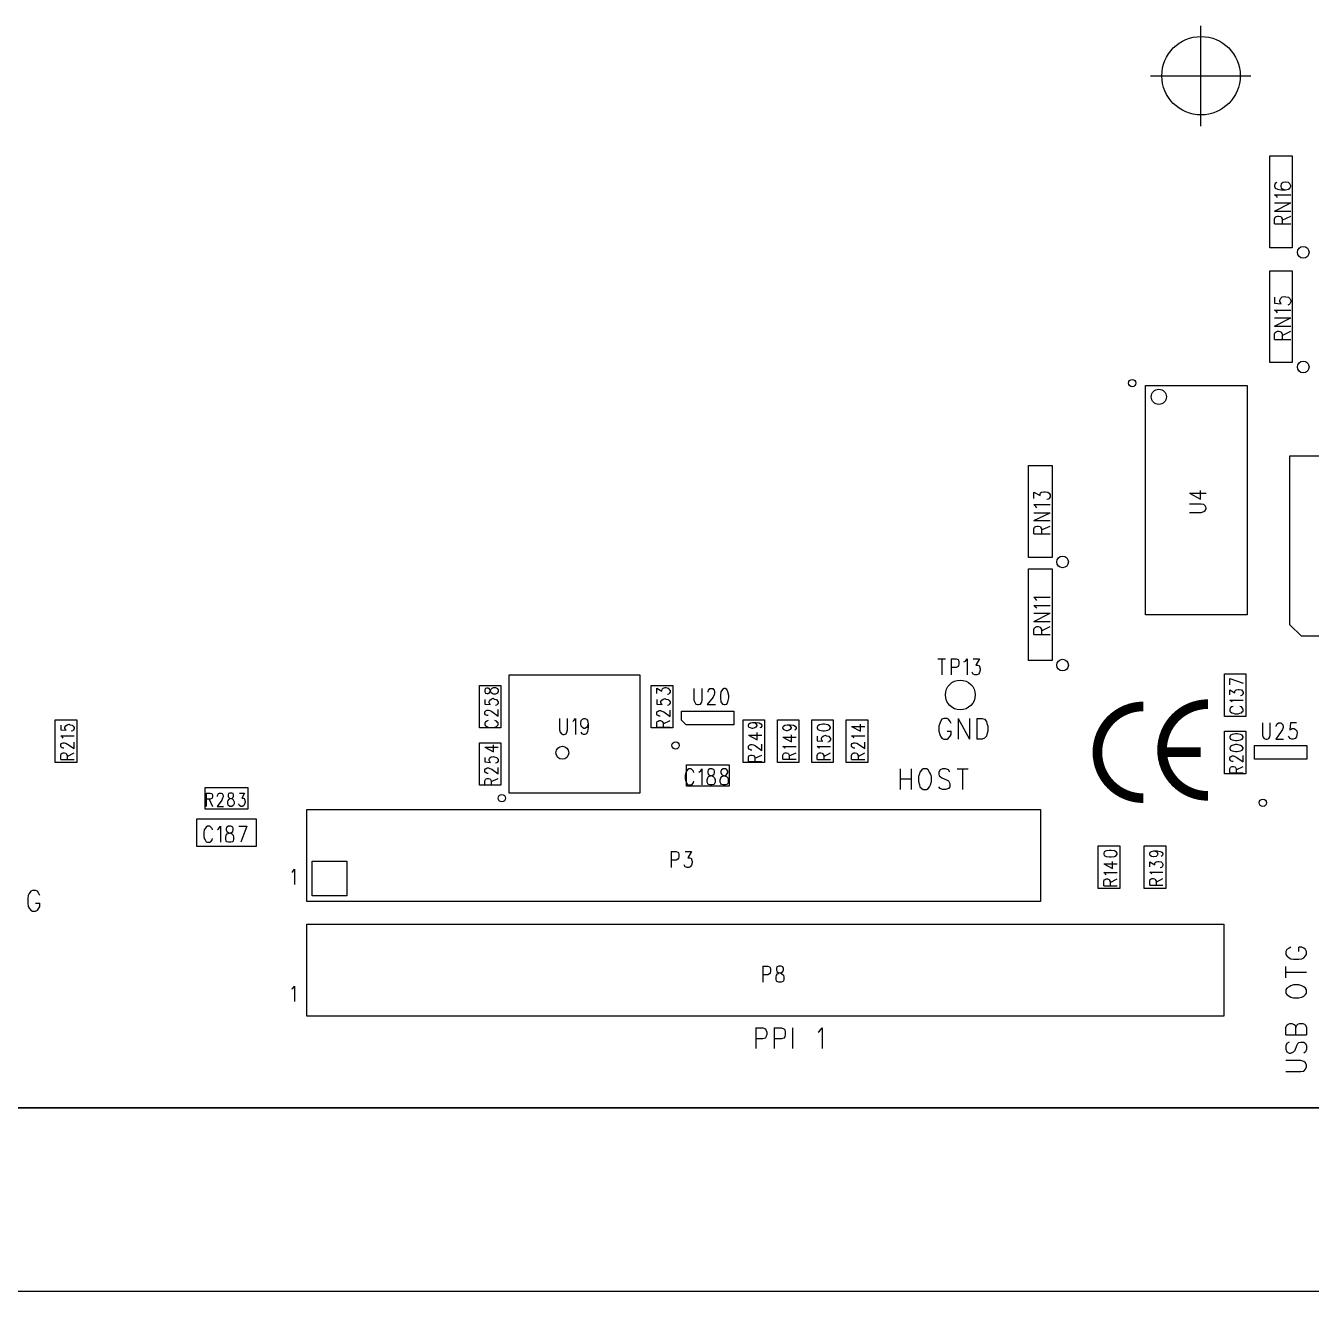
# Model space of a CAD drawing. Extents: x 11.9 to 28.1, y 10.8 to 21.2.
# Drawn here: x 17.084 to 19.888, y 14.641 to 17.4 of the extents above; entities that cross this region are included whole.
import ezdxf

# ---------------------------------------------------------------- set-up
doc = ezdxf.new("R2010")
doc.units = 0
doc.header["$MEASUREMENT"] = 0
doc.layers.add('LAYNR1', color=2, linetype='Continuous')

msp = doc.modelspace()

# ---------------------------------------------------------------- linework, layer by layer
at = {"layer": 'LAYNR1', "color": 7}
for points in [[(19.647, 17.4), (19.647, 17.181)], [(19.538, 17.291), (19.757, 17.291)], [(19.798, 16.916), (19.798, 17.116)], [(19.798, 17.116), (19.847, 17.116)], [(19.847, 17.116), (19.847, 16.916)], [(19.813, 17.058), (19.81, 17.056), (19.808, 17.052), (19.808, 17.05), (19.81, 17.046), (19.815, 17.044), (19.823, 17.042), (19.832, 17.042), (19.839, 17.044), (19.842, 17.046), (19.844, 17.05), (19.844, 17.051), (19.842, 17.055), (19.839, 17.058), (19.833, 17.059), (19.832, 17.059), (19.827, 17.058), (19.823, 17.055), (19.822, 17.051), (19.822, 17.05), (19.823, 17.046), (19.827, 17.044), (19.832, 17.042)], [(19.815, 17.025), (19.813, 17.028), (19.808, 17.031), (19.844, 17.031)], [(19.808, 16.996), (19.844, 17.014)], [(19.808, 17.014), (19.844, 17.014)], [(19.808, 16.996), (19.844, 16.996)], [(19.808, 16.968), (19.808, 16.979), (19.81, 16.983), (19.812, 16.984), (19.815, 16.985), (19.818, 16.985), (19.822, 16.984), (19.823, 16.983), (19.825, 16.979), (19.825, 16.968)], [(19.808, 16.968), (19.844, 16.968)], [(19.825, 16.976), (19.844, 16.985)], [(19.847, 16.916), (19.798, 16.916)], [(19.798, 16.666), (19.798, 16.866)], [(19.798, 16.866), (19.847, 16.866)], [(19.847, 16.866), (19.847, 16.666)], [(19.808, 16.808), (19.808, 16.795), (19.823, 16.794), (19.822, 16.795), (19.82, 16.799), (19.82, 16.802), (19.822, 16.806), (19.825, 16.809), (19.83, 16.81), (19.833, 16.809), (19.839, 16.808), (19.842, 16.805), (19.844, 16.801), (19.844, 16.798), (19.842, 16.794), (19.84, 16.792), (19.837, 16.791)], [(19.815, 16.774), (19.813, 16.776), (19.808, 16.78), (19.844, 16.78)], [(19.808, 16.745), (19.844, 16.763)], [(19.808, 16.763), (19.844, 16.763)], [(19.808, 16.745), (19.844, 16.745)], [(19.808, 16.716), (19.808, 16.728), (19.81, 16.731), (19.812, 16.733), (19.815, 16.734), (19.818, 16.734), (19.822, 16.733), (19.823, 16.731), (19.825, 16.728), (19.825, 16.716)], [(19.808, 16.716), (19.844, 16.716)], [(19.825, 16.725), (19.844, 16.734)], [(19.847, 16.666), (19.798, 16.666)], [(19.527, 16.616), (19.749, 16.616)], [(19.527, 16.116), (19.527, 16.616)], [(19.749, 16.616), (19.749, 16.116)], [(19.272, 16.241), (19.272, 16.441)], [(19.272, 16.441), (19.323, 16.441)], [(19.323, 16.441), (19.323, 16.241)], [(19.283, 16.369), (19.283, 16.383)], [(19.283, 16.383), (19.297, 16.376)], [(19.297, 16.379), (19.298, 16.382)], [(19.297, 16.376), (19.297, 16.379)], [(19.298, 16.382), (19.3, 16.383)], [(19.3, 16.383), (19.305, 16.384)], [(19.305, 16.384), (19.308, 16.384)], [(19.308, 16.384), (19.314, 16.383)], [(19.314, 16.383), (19.317, 16.381)], [(19.317, 16.381), (19.319, 16.377)], [(19.319, 16.377), (19.319, 16.373)], [(19.623, 16.381), (19.647, 16.368)], [(19.623, 16.381), (19.659, 16.381)], [(19.647, 16.368), (19.647, 16.387)], [(19.288, 16.352), (19.283, 16.356)], [(19.283, 16.356), (19.319, 16.356)], [(19.29, 16.349), (19.288, 16.352)], [(19.315, 16.368), (19.312, 16.367)], [(19.317, 16.369), (19.315, 16.368)], [(19.319, 16.373), (19.317, 16.369)], [(19.648, 16.357), (19.623, 16.357)], [(19.654, 16.356), (19.648, 16.357)], [(19.657, 16.353), (19.654, 16.356)], [(19.659, 16.349), (19.657, 16.353)], [(19.659, 16.347), (19.659, 16.349)], [(19.283, 16.321), (19.319, 16.338)], [(19.283, 16.338), (19.319, 16.338)], [(19.283, 16.321), (19.319, 16.321)], [(19.623, 16.339), (19.648, 16.339)], [(19.648, 16.339), (19.654, 16.341)], [(19.654, 16.341), (19.657, 16.343)], [(19.657, 16.343), (19.659, 16.347)], [(19.283, 16.303), (19.285, 16.307)], [(19.283, 16.292), (19.283, 16.303)], [(19.283, 16.292), (19.319, 16.292)], [(19.285, 16.307), (19.287, 16.308)], [(19.287, 16.308), (19.29, 16.309)], [(19.29, 16.309), (19.293, 16.309)], [(19.293, 16.309), (19.297, 16.308)], [(19.297, 16.308), (19.298, 16.307)], [(19.298, 16.307), (19.3, 16.303)], [(19.3, 16.301), (19.319, 16.309)], [(19.3, 16.303), (19.3, 16.292)], [(19.323, 16.241), (19.272, 16.241)], [(19.272, 16.016), (19.272, 16.216)], [(19.272, 16.216), (19.323, 16.216)], [(19.323, 16.216), (19.323, 16.016)], [(19.29, 16.147), (19.288, 16.15), (19.283, 16.154), (19.319, 16.154)], [(19.29, 16.13), (19.288, 16.132), (19.283, 16.136), (19.319, 16.136)], [(19.283, 16.101), (19.319, 16.119)], [(19.283, 16.119), (19.319, 16.119)], [(19.283, 16.101), (19.319, 16.101)], [(19.749, 16.116), (19.527, 16.116)], [(19.283, 16.073), (19.283, 16.084), (19.285, 16.087), (19.287, 16.089), (19.29, 16.09), (19.293, 16.09), (19.297, 16.089), (19.298, 16.087), (19.3, 16.084), (19.3, 16.073)], [(19.283, 16.073), (19.319, 16.073)], [(19.3, 16.081), (19.319, 16.09)], [(19.074, 16.02), (19.091, 16.02)], [(19.083, 16.02), (19.083, 15.985)], [(19.103, 16.02), (19.103, 15.985)], [(19.103, 16.02), (19.114, 16.02), (19.118, 16.018), (19.119, 16.017), (19.12, 16.013), (19.12, 16.008), (19.119, 16.005), (19.118, 16.003), (19.114, 16.001), (19.103, 16.001)], [(19.131, 16.013), (19.134, 16.015), (19.138, 16.02), (19.138, 15.985)], [(19.151, 16.02), (19.165, 16.02), (19.157, 16.006), (19.161, 16.006), (19.164, 16.005), (19.165, 16.003), (19.166, 15.998), (19.166, 15.995), (19.165, 15.99), (19.163, 15.986), (19.159, 15.985), (19.155, 15.985), (19.151, 15.986), (19.15, 15.988), (19.149, 15.991)], [(19.323, 16.016), (19.272, 16.016)], [(18.139, 15.727), (18.139, 15.985)], [(18.139, 15.985), (18.424, 15.985)], [(18.424, 15.985), (18.424, 15.727)], [(19.699, 15.894), (19.699, 15.987)], [(19.699, 15.987), (19.746, 15.987)], [(19.746, 15.987), (19.746, 15.894)], [(18.074, 15.869), (18.074, 15.962)], [(18.074, 15.962), (18.121, 15.962)], [(18.121, 15.962), (18.121, 15.869)], [(18.449, 15.869), (18.449, 15.962)], [(18.449, 15.962), (18.496, 15.962)], [(18.461, 15.944), (18.461, 15.956), (18.472, 15.949)], [(18.472, 15.949), (18.472, 15.952), (18.473, 15.954), (18.475, 15.956), (18.479, 15.957), (18.481, 15.957), (18.486, 15.956), (18.488, 15.953), (18.49, 15.95), (18.49, 15.947), (18.488, 15.944), (18.487, 15.943), (18.484, 15.942)], [(18.496, 15.962), (18.496, 15.869)], [(18.542, 15.955), (18.542, 15.93), (18.544, 15.925), (18.546, 15.921), (18.55, 15.92), (18.552, 15.92), (18.556, 15.921), (18.559, 15.925), (18.56, 15.93), (18.56, 15.955)], [(18.573, 15.947), (18.573, 15.948), (18.574, 15.952), (18.575, 15.953), (18.577, 15.955), (18.583, 15.955), (18.585, 15.953), (18.586, 15.952), (18.587, 15.948), (18.587, 15.945), (18.586, 15.941), (18.584, 15.936), (18.571, 15.92), (18.589, 15.92)], [(19.711, 15.977), (19.74, 15.967)], [(19.711, 15.963), (19.711, 15.977)], [(18.086, 15.931), (18.086, 15.921), (18.098, 15.92), (18.097, 15.921), (18.095, 15.924), (18.095, 15.927), (18.097, 15.93), (18.1, 15.932), (18.104, 15.934), (18.106, 15.932), (18.111, 15.931), (18.113, 15.929), (18.115, 15.926), (18.115, 15.923), (18.113, 15.92), (18.112, 15.919), (18.109, 15.918)], [(18.461, 15.931), (18.461, 15.921), (18.473, 15.92), (18.472, 15.921), (18.47, 15.924), (18.47, 15.927)], [(18.47, 15.927), (18.472, 15.93), (18.475, 15.932), (18.479, 15.933), (18.481, 15.932), (18.486, 15.931), (18.488, 15.929), (18.49, 15.926), (18.49, 15.923), (18.488, 15.92), (18.487, 15.919), (18.484, 15.918)], [(19.711, 15.941), (19.711, 15.952), (19.722, 15.946), (19.722, 15.949), (19.723, 15.951), (19.725, 15.952), (19.729, 15.953), (19.731, 15.953), (19.736, 15.952), (19.738, 15.95), (19.74, 15.947), (19.74, 15.944), (19.738, 15.941), (19.737, 15.94), (19.734, 15.939)], [(19.716, 15.925), (19.715, 15.927), (19.711, 15.93), (19.74, 15.93)], [(18.093, 15.896), (18.091, 15.896), (18.089, 15.897), (18.087, 15.898), (18.086, 15.9), (18.086, 15.904), (18.087, 15.906), (18.089, 15.907), (18.091, 15.908), (18.094, 15.908), (18.097, 15.907), (18.101, 15.905), (18.115, 15.895), (18.115, 15.909)], [(18.468, 15.895), (18.466, 15.895), (18.464, 15.896), (18.462, 15.897), (18.461, 15.899), (18.461, 15.903), (18.462, 15.905), (18.464, 15.906), (18.466, 15.907), (18.469, 15.907), (18.472, 15.906), (18.476, 15.904)], [(18.476, 15.904), (18.49, 15.894), (18.49, 15.908)], [(18.515, 15.886), (18.515, 15.906)], [(18.515, 15.906), (18.629, 15.906)], [(18.629, 15.906), (18.629, 15.876)], [(19.718, 15.916), (19.715, 15.915), (19.712, 15.913), (19.711, 15.91), (19.711, 15.906), (19.712, 15.904), (19.715, 15.902), (19.718, 15.901), (19.722, 15.9), (19.729, 15.9), (19.733, 15.901), (19.736, 15.902), (19.738, 15.904), (19.74, 15.906), (19.74, 15.91), (19.738, 15.913), (19.736, 15.915), (19.733, 15.916)], [(17.149, 15.794), (17.149, 15.887)], [(17.149, 15.887), (17.196, 15.887)], [(17.161, 15.875), (17.161, 15.865), (17.173, 15.864), (17.172, 15.865), (17.17, 15.868), (17.17, 15.871), (17.172, 15.874), (17.175, 15.876), (17.179, 15.877), (17.181, 15.876), (17.186, 15.875), (17.188, 15.873), (17.19, 15.87), (17.19, 15.867), (17.188, 15.864), (17.187, 15.863), (17.184, 15.862)], [(17.196, 15.887), (17.196, 15.794)], [(18.093, 15.885), (18.09, 15.884), (18.087, 15.882), (18.086, 15.88), (18.086, 15.876), (18.087, 15.874), (18.09, 15.872), (18.093, 15.871), (18.097, 15.87), (18.104, 15.87), (18.108, 15.871), (18.111, 15.872), (18.113, 15.874), (18.115, 15.876), (18.115, 15.88), (18.113, 15.882), (18.111, 15.884), (18.108, 15.885)], [(18.249, 15.89), (18.249, 15.865), (18.25, 15.86), (18.253, 15.856), (18.256, 15.855), (18.259, 15.855), (18.263, 15.856), (18.265, 15.86), (18.266, 15.865), (18.266, 15.89)], [(18.278, 15.883), (18.28, 15.885), (18.284, 15.89), (18.284, 15.855)], [(18.311, 15.878), (18.31, 15.873), (18.308, 15.87), (18.304, 15.868), (18.302, 15.868), (18.299, 15.87), (18.296, 15.873), (18.295, 15.878), (18.295, 15.88), (18.296, 15.885), (18.299, 15.888), (18.302, 15.89), (18.304, 15.89), (18.308, 15.888), (18.31, 15.885), (18.311, 15.878), (18.311, 15.87), (18.31, 15.861), (18.308, 15.856), (18.304, 15.855), (18.301, 15.855), (18.298, 15.856), (18.296, 15.86)], [(18.461, 15.871), (18.461, 15.88), (18.462, 15.883), (18.464, 15.884), (18.466, 15.885), (18.469, 15.885), (18.472, 15.884), (18.473, 15.883), (18.475, 15.88), (18.475, 15.871)], [(18.461, 15.871), (18.49, 15.871)], [(18.475, 15.878), (18.49, 15.885)], [(18.525, 15.876), (18.515, 15.886)], [(18.629, 15.876), (18.525, 15.876)], [(18.649, 15.794), (18.649, 15.887)], [(18.649, 15.887), (18.696, 15.887)], [(18.67, 15.881), (18.675, 15.88), (18.677, 15.878), (18.679, 15.875), (18.679, 15.874), (18.677, 15.871), (18.675, 15.869), (18.67, 15.868), (18.669, 15.868), (18.665, 15.869), (18.662, 15.871), (18.661, 15.874), (18.661, 15.875), (18.662, 15.878), (18.665, 15.88), (18.67, 15.881), (18.677, 15.881), (18.684, 15.88), (18.688, 15.878), (18.69, 15.875), (18.69, 15.873), (18.688, 15.87), (18.686, 15.869)], [(18.696, 15.887), (18.696, 15.794)], [(18.724, 15.794), (18.724, 15.887)], [(18.724, 15.887), (18.771, 15.887)], [(18.744, 15.863), (18.74, 15.864), (18.737, 15.866), (18.736, 15.869), (18.736, 15.87), (18.737, 15.873), (18.74, 15.875), (18.745, 15.876), (18.752, 15.876), (18.759, 15.875), (18.763, 15.873), (18.765, 15.87), (18.765, 15.868), (18.763, 15.865), (18.761, 15.864)], [(18.745, 15.876), (18.75, 15.875), (18.752, 15.873), (18.754, 15.87), (18.754, 15.869), (18.752, 15.866), (18.75, 15.864), (18.745, 15.863)], [(18.771, 15.887), (18.771, 15.794)], [(18.799, 15.794), (18.799, 15.887)], [(18.799, 15.887), (18.846, 15.887)], [(18.846, 15.887), (18.846, 15.794)], [(18.874, 15.794), (18.874, 15.887)], [(18.874, 15.887), (18.921, 15.887)], [(18.886, 15.872), (18.905, 15.862), (18.905, 15.877)], [(18.886, 15.872), (18.915, 15.872)], [(18.921, 15.887), (18.921, 15.794)], [(19.078, 15.879), (19.076, 15.873), (19.076, 15.862)], [(19.103, 15.879), (19.101, 15.883), (19.097, 15.888), (19.094, 15.89), (19.087, 15.89), (19.083, 15.888), (19.08, 15.883), (19.078, 15.879)], [(19.118, 15.89), (19.118, 15.845)], [(19.118, 15.89), (19.143, 15.845)], [(19.143, 15.89), (19.143, 15.845)], [(19.159, 15.89), (19.159, 15.845)], [(19.159, 15.89), (19.171, 15.89), (19.176, 15.888), (19.18, 15.883), (19.181, 15.879)], [(19.181, 15.879), (19.183, 15.873), (19.183, 15.862)], [(19.746, 15.894), (19.699, 15.894)], [(19.782, 15.88), (19.782, 15.855)], [(19.799, 15.855), (19.799, 15.88)], [(19.812, 15.873), (19.813, 15.877)], [(19.812, 15.872), (19.812, 15.873)], [(19.813, 15.877), (19.814, 15.878)], [(19.814, 15.878), (19.817, 15.88)], [(19.817, 15.88), (19.822, 15.88)], [(19.822, 15.88), (19.824, 15.878)], [(19.824, 15.878), (19.826, 15.877)], [(19.826, 15.877), (19.827, 15.873)], [(19.827, 15.873), (19.827, 15.87)], [(19.843, 15.88), (19.842, 15.865)], [(19.856, 15.88), (19.843, 15.88)], [(17.166, 15.847), (17.165, 15.849), (17.161, 15.852), (17.19, 15.852)], [(18.121, 15.869), (18.074, 15.869)], [(18.496, 15.869), (18.449, 15.869)], [(18.661, 15.853), (18.68, 15.843), (18.68, 15.859)], [(18.661, 15.853), (18.69, 15.853)], [(18.736, 15.849), (18.755, 15.839), (18.755, 15.854)], [(18.736, 15.849), (18.765, 15.849)], [(18.745, 15.863), (18.744, 15.863)], [(18.811, 15.851), (18.811, 15.841), (18.823, 15.84), (18.822, 15.841), (18.82, 15.844), (18.82, 15.847), (18.822, 15.85), (18.825, 15.852), (18.829, 15.853), (18.831, 15.852), (18.836, 15.851), (18.838, 15.849), (18.84, 15.846), (18.84, 15.843), (18.838, 15.84), (18.837, 15.839), (18.834, 15.838)], [(18.891, 15.847), (18.89, 15.849), (18.886, 15.852), (18.915, 15.852)], [(19.076, 15.862), (19.078, 15.855), (19.08, 15.851), (19.083, 15.847), (19.087, 15.845)], [(19.087, 15.845), (19.094, 15.845)], [(19.094, 15.845), (19.097, 15.847), (19.101, 15.851), (19.103, 15.855), (19.103, 15.862)], [(19.094, 15.862), (19.103, 15.862)], [(19.171, 15.845), (19.159, 15.845)], [(19.183, 15.862), (19.181, 15.855), (19.18, 15.851), (19.176, 15.847), (19.171, 15.845)], [(19.699, 15.769), (19.699, 15.862)], [(19.699, 15.862), (19.746, 15.862)], [(19.746, 15.862), (19.746, 15.769)], [(19.782, 15.855), (19.783, 15.85)], [(19.783, 15.85), (19.786, 15.846)], [(19.786, 15.846), (19.789, 15.845)], [(19.789, 15.845), (19.792, 15.845)], [(19.792, 15.845), (19.796, 15.846)], [(19.796, 15.846), (19.798, 15.85)], [(19.798, 15.85), (19.799, 15.855)], [(19.823, 15.861), (19.811, 15.845)], [(19.811, 15.845), (19.828, 15.845)], [(19.826, 15.866), (19.823, 15.861)], [(19.827, 15.87), (19.826, 15.866)], [(19.841, 15.848), (19.839, 15.851)], [(19.842, 15.846), (19.841, 15.848)], [(19.842, 15.865), (19.843, 15.866)], [(19.846, 15.845), (19.842, 15.846)], [(19.843, 15.866), (19.847, 15.868)], [(19.849, 15.845), (19.846, 15.845)], [(19.847, 15.868), (19.851, 15.868)], [(19.853, 15.846), (19.849, 15.845)], [(19.851, 15.868), (19.854, 15.866)], [(19.856, 15.85), (19.853, 15.846)], [(19.854, 15.866), (19.857, 15.863)], [(19.857, 15.855), (19.856, 15.85)], [(19.857, 15.863), (19.858, 15.858)], [(19.858, 15.858), (19.857, 15.855)], [(17.168, 15.825), (17.166, 15.825), (17.164, 15.826), (17.162, 15.827), (17.161, 15.829), (17.161, 15.833), (17.162, 15.835), (17.164, 15.836), (17.166, 15.837), (17.169, 15.837), (17.172, 15.836), (17.176, 15.834), (17.19, 15.824), (17.19, 15.838)], [(17.161, 15.8), (17.161, 15.809), (17.162, 15.813), (17.164, 15.814), (17.166, 15.815), (17.169, 15.815), (17.172, 15.814), (17.173, 15.813), (17.175, 15.809), (17.175, 15.8)], [(17.175, 15.807), (17.19, 15.815)], [(18.074, 15.744), (18.074, 15.837)], [(18.074, 15.837), (18.121, 15.837)], [(18.086, 15.827), (18.105, 15.817), (18.105, 15.832)], [(18.086, 15.827), (18.115, 15.827)], [(18.121, 15.837), (18.121, 15.744)], [(18.668, 15.821), (18.666, 15.821), (18.664, 15.822), (18.662, 15.823), (18.661, 15.825), (18.661, 15.829), (18.662, 15.831), (18.664, 15.832), (18.666, 15.833), (18.669, 15.833), (18.672, 15.832), (18.676, 15.83), (18.69, 15.82), (18.69, 15.834)], [(18.741, 15.824), (18.74, 15.826), (18.736, 15.829)], [(18.736, 15.829), (18.765, 15.829)], [(18.736, 15.801), (18.736, 15.81), (18.737, 15.813), (18.739, 15.814), (18.741, 15.815), (18.744, 15.815), (18.747, 15.814), (18.748, 15.813), (18.75, 15.81), (18.75, 15.801)], [(18.75, 15.808), (18.765, 15.815)], [(18.816, 15.824), (18.815, 15.826), (18.811, 15.829), (18.84, 15.829)], [(18.811, 15.8), (18.811, 15.809), (18.812, 15.813), (18.814, 15.814), (18.816, 15.815), (18.819, 15.815), (18.822, 15.814), (18.823, 15.813), (18.825, 15.809), (18.825, 15.8)], [(18.825, 15.807), (18.84, 15.815)], [(18.893, 15.825), (18.891, 15.825), (18.889, 15.826), (18.887, 15.827), (18.886, 15.829), (18.886, 15.833), (18.887, 15.835), (18.889, 15.836), (18.891, 15.837), (18.894, 15.837), (18.897, 15.836), (18.901, 15.834), (18.915, 15.824), (18.915, 15.838)], [(18.886, 15.8), (18.886, 15.809), (18.887, 15.813), (18.889, 15.814), (18.891, 15.815), (18.894, 15.815), (18.897, 15.814), (18.898, 15.813), (18.9, 15.809), (18.9, 15.8)], [(18.9, 15.807), (18.915, 15.815)], [(19.765, 15.801), (19.765, 15.831)], [(19.765, 15.831), (19.879, 15.831)], [(19.879, 15.831), (19.879, 15.801)], [(17.196, 15.794), (17.149, 15.794)], [(17.161, 15.8), (17.19, 15.8)], [(18.086, 15.805), (18.086, 15.795), (18.098, 15.794), (18.097, 15.795), (18.095, 15.798), (18.095, 15.801), (18.097, 15.804), (18.1, 15.806), (18.104, 15.807), (18.106, 15.806), (18.111, 15.805), (18.113, 15.803), (18.115, 15.8), (18.115, 15.797), (18.113, 15.794), (18.112, 15.793), (18.109, 15.792)], [(18.526, 15.789), (18.619, 15.789)], [(18.526, 15.742), (18.526, 15.789)], [(18.619, 15.789), (18.619, 15.742)], [(18.696, 15.794), (18.649, 15.794)], [(18.661, 15.796), (18.661, 15.805), (18.662, 15.808), (18.664, 15.809), (18.666, 15.81), (18.669, 15.81), (18.672, 15.809), (18.673, 15.808), (18.675, 15.805), (18.675, 15.796)], [(18.661, 15.796), (18.69, 15.796)], [(18.675, 15.803), (18.69, 15.81)], [(18.771, 15.794), (18.724, 15.794)], [(18.736, 15.801), (18.765, 15.801)], [(18.846, 15.794), (18.799, 15.794)], [(18.811, 15.8), (18.84, 15.8)], [(18.921, 15.794), (18.874, 15.794)], [(18.886, 15.8), (18.915, 15.8)], [(19.718, 15.796), (19.716, 15.796), (19.714, 15.797), (19.712, 15.798), (19.711, 15.8), (19.711, 15.804), (19.712, 15.806), (19.714, 15.807), (19.716, 15.808), (19.719, 15.808), (19.722, 15.807), (19.726, 15.805), (19.74, 15.795), (19.74, 15.809)], [(19.879, 15.801), (19.765, 15.801)], [(18.093, 15.77), (18.091, 15.77), (18.089, 15.771), (18.087, 15.772), (18.086, 15.774), (18.086, 15.778), (18.087, 15.78), (18.089, 15.781), (18.091, 15.782), (18.094, 15.782), (18.097, 15.781), (18.101, 15.779), (18.115, 15.769), (18.115, 15.783)], [(18.086, 15.745), (18.086, 15.754), (18.087, 15.757), (18.089, 15.758), (18.091, 15.759), (18.094, 15.759), (18.097, 15.758), (18.098, 15.757), (18.1, 15.754), (18.1, 15.745)], [(18.1, 15.752), (18.115, 15.759)], [(18.524, 15.772), (18.523, 15.766)], [(18.523, 15.766), (18.523, 15.758)], [(18.526, 15.775), (18.524, 15.772)], [(18.528, 15.778), (18.526, 15.775)], [(18.531, 15.78), (18.528, 15.778)], [(18.536, 15.78), (18.531, 15.78)], [(18.538, 15.778), (18.536, 15.78)], [(18.541, 15.775), (18.538, 15.778)], [(18.542, 15.772), (18.541, 15.775)], [(18.553, 15.773), (18.556, 15.775)], [(18.556, 15.775), (18.559, 15.78)], [(18.559, 15.78), (18.559, 15.745)], [(18.571, 15.756), (18.572, 15.76)], [(18.573, 15.778), (18.572, 15.775)], [(18.572, 15.775), (18.572, 15.772)], [(18.572, 15.772), (18.573, 15.768)], [(18.572, 15.76), (18.574, 15.763)], [(18.577, 15.78), (18.573, 15.778)], [(18.573, 15.768), (18.576, 15.766)], [(18.574, 15.763), (18.578, 15.765)], [(18.576, 15.766), (18.581, 15.765)], [(18.582, 15.78), (18.577, 15.78)], [(18.578, 15.765), (18.583, 15.766)], [(18.581, 15.765), (18.584, 15.763)], [(18.586, 15.778), (18.582, 15.78)], [(18.583, 15.766), (18.586, 15.768)], [(18.584, 15.763), (18.587, 15.76)], [(18.587, 15.775), (18.586, 15.778)], [(18.586, 15.768), (18.587, 15.772)], [(18.587, 15.772), (18.587, 15.775)], [(18.587, 15.76), (18.588, 15.756)], [(18.599, 15.756), (18.601, 15.76)], [(18.602, 15.778), (18.601, 15.775)], [(18.601, 15.775), (18.601, 15.772)], [(18.601, 15.772), (18.602, 15.768)], [(18.601, 15.76), (18.603, 15.763)], [(18.606, 15.78), (18.602, 15.778)], [(18.602, 15.768), (18.604, 15.766)], [(18.603, 15.763), (18.607, 15.765)], [(18.604, 15.766), (18.609, 15.765)], [(18.611, 15.78), (18.606, 15.78)], [(18.607, 15.765), (18.612, 15.766)], [(18.609, 15.765), (18.613, 15.763)], [(18.614, 15.778), (18.611, 15.78)], [(18.612, 15.766), (18.614, 15.768)], [(18.613, 15.763), (18.616, 15.76)], [(18.616, 15.775), (18.614, 15.778)], [(18.614, 15.768), (18.616, 15.772)], [(18.616, 15.772), (18.616, 15.775)], [(18.616, 15.76), (18.617, 15.756)], [(18.992, 15.78), (18.992, 15.735)], [(19.016, 15.78), (19.016, 15.735)], [(19.034, 15.769), (19.032, 15.763), (19.032, 15.752)], [(19.042, 15.78), (19.039, 15.778), (19.035, 15.773), (19.034, 15.769)], [(19.058, 15.769), (19.056, 15.773), (19.053, 15.778), (19.049, 15.78), (19.042, 15.78)], [(19.06, 15.752), (19.06, 15.763), (19.058, 15.769)], [(19.1, 15.773), (19.097, 15.778), (19.091, 15.78), (19.084, 15.78), (19.079, 15.778), (19.076, 15.773), (19.076, 15.769)], [(19.076, 15.769), (19.077, 15.765), (19.079, 15.763), (19.083, 15.76), (19.093, 15.756), (19.097, 15.754), (19.098, 15.752)], [(19.116, 15.78), (19.14, 15.78)], [(19.128, 15.78), (19.128, 15.735)], [(19.746, 15.769), (19.699, 15.769)], [(19.711, 15.771), (19.711, 15.78), (19.712, 15.783), (19.714, 15.784), (19.716, 15.785), (19.719, 15.785), (19.722, 15.784), (19.723, 15.783), (19.725, 15.78), (19.725, 15.771)], [(19.711, 15.771), (19.74, 15.771)], [(19.725, 15.778), (19.74, 15.785)], [(17.476, 15.692), (17.476, 15.739)], [(17.476, 15.739), (17.569, 15.739)], [(17.569, 15.739), (17.569, 15.692)], [(18.121, 15.744), (18.074, 15.744)], [(18.086, 15.745), (18.115, 15.745)], [(18.523, 15.758), (18.524, 15.753)], [(18.524, 15.753), (18.526, 15.75)], [(18.526, 15.75), (18.528, 15.746)], [(18.619, 15.742), (18.526, 15.742)], [(18.528, 15.746), (18.531, 15.745)], [(18.531, 15.745), (18.536, 15.745)], [(18.536, 15.745), (18.538, 15.746)], [(18.538, 15.746), (18.541, 15.75)], [(18.541, 15.75), (18.542, 15.753)], [(18.571, 15.751), (18.571, 15.756)], [(18.572, 15.748), (18.571, 15.751)], [(18.573, 15.746), (18.572, 15.748)], [(18.577, 15.745), (18.573, 15.746)], [(18.582, 15.745), (18.577, 15.745)], [(18.586, 15.746), (18.582, 15.745)], [(18.587, 15.748), (18.586, 15.746)], [(18.588, 15.751), (18.587, 15.748)], [(18.588, 15.756), (18.588, 15.751)], [(18.599, 15.751), (18.599, 15.756)], [(18.601, 15.748), (18.599, 15.751)], [(18.602, 15.746), (18.601, 15.748)], [(18.606, 15.745), (18.602, 15.746)], [(18.611, 15.745), (18.606, 15.745)], [(18.614, 15.746), (18.611, 15.745)], [(18.616, 15.748), (18.614, 15.746)], [(18.617, 15.751), (18.616, 15.748)], [(18.617, 15.756), (18.617, 15.751)], [(18.992, 15.758), (19.016, 15.758)], [(19.032, 15.752), (19.034, 15.745), (19.035, 15.741), (19.039, 15.737), (19.042, 15.735)], [(19.042, 15.735), (19.049, 15.735)], [(19.049, 15.735), (19.053, 15.737), (19.056, 15.741), (19.058, 15.745), (19.06, 15.752)], [(19.084, 15.735), (19.079, 15.737), (19.076, 15.741)], [(19.091, 15.735), (19.084, 15.735)], [(19.098, 15.752), (19.1, 15.748), (19.1, 15.741), (19.097, 15.737), (19.091, 15.735)], [(17.478, 15.727), (17.478, 15.698)], [(17.478, 15.727), (17.487, 15.727), (17.49, 15.726), (17.491, 15.725), (17.492, 15.722), (17.492, 15.719), (17.491, 15.716), (17.49, 15.715), (17.487, 15.714), (17.478, 15.714)], [(17.485, 15.714), (17.492, 15.698)], [(17.503, 15.72), (17.503, 15.722), (17.504, 15.725), (17.505, 15.726), (17.507, 15.727), (17.511, 15.727), (17.513, 15.726), (17.514, 15.725), (17.515, 15.722), (17.515, 15.719), (17.514, 15.716), (17.512, 15.712), (17.502, 15.698), (17.516, 15.698)], [(17.539, 15.704), (17.538, 15.701), (17.537, 15.7), (17.534, 15.698), (17.53, 15.698), (17.527, 15.7), (17.526, 15.701), (17.525, 15.704), (17.525, 15.708), (17.526, 15.711), (17.528, 15.714)], [(17.53, 15.727), (17.527, 15.726), (17.526, 15.723), (17.526, 15.72), (17.527, 15.718), (17.529, 15.716), (17.533, 15.715), (17.536, 15.714), (17.538, 15.711), (17.539, 15.708)], [(17.528, 15.714), (17.531, 15.715), (17.535, 15.716), (17.537, 15.718), (17.538, 15.72), (17.538, 15.723), (17.537, 15.726), (17.534, 15.727), (17.53, 15.727)], [(17.539, 15.708), (17.539, 15.704)], [(17.551, 15.7), (17.55, 15.701), (17.549, 15.704)], [(17.551, 15.727), (17.562, 15.727)], [(17.562, 15.703), (17.56, 15.7), (17.557, 15.698), (17.554, 15.698), (17.551, 15.7)], [(17.562, 15.727), (17.556, 15.716), (17.559, 15.716), (17.561, 15.715), (17.562, 15.714)], [(17.562, 15.714), (17.563, 15.709), (17.563, 15.707), (17.562, 15.703)], [(18.424, 15.727), (18.139, 15.727)], [(17.569, 15.692), (17.476, 15.692)], [(17.698, 15.491), (17.698, 15.691)], [(17.698, 15.691), (19.298, 15.691)], [(19.298, 15.691), (19.298, 15.491)], [(17.458, 15.611), (17.458, 15.671)], [(17.458, 15.671), (17.587, 15.671)], [(17.474, 15.647), (17.473, 15.641)], [(17.476, 15.65), (17.474, 15.647)], [(17.478, 15.653), (17.476, 15.65)], [(17.481, 15.655), (17.478, 15.653)], [(17.486, 15.655), (17.481, 15.655)], [(17.488, 15.653), (17.486, 15.655)], [(17.491, 15.65), (17.488, 15.653)], [(17.492, 15.647), (17.491, 15.65)], [(17.503, 15.648), (17.506, 15.65)], [(17.506, 15.65), (17.509, 15.655)], [(17.509, 15.655), (17.509, 15.62)], [(17.523, 15.653), (17.522, 15.65)], [(17.522, 15.65), (17.522, 15.647)], [(17.522, 15.647), (17.523, 15.643)], [(17.527, 15.655), (17.523, 15.653)], [(17.532, 15.655), (17.527, 15.655)], [(17.536, 15.653), (17.532, 15.655)], [(17.537, 15.65), (17.536, 15.653)], [(17.536, 15.643), (17.537, 15.647)], [(17.537, 15.647), (17.537, 15.65)], [(17.549, 15.655), (17.567, 15.655)], [(17.567, 15.655), (17.554, 15.62)], [(17.587, 15.671), (17.587, 15.611)], [(17.473, 15.641), (17.473, 15.633)], [(17.473, 15.633), (17.474, 15.628)], [(17.474, 15.628), (17.476, 15.625)], [(17.476, 15.625), (17.478, 15.621)], [(17.478, 15.621), (17.481, 15.62)], [(17.481, 15.62), (17.486, 15.62)], [(17.486, 15.62), (17.488, 15.621)], [(17.488, 15.621), (17.491, 15.625)], [(17.491, 15.625), (17.492, 15.628)], [(17.521, 15.631), (17.522, 15.635)], [(17.521, 15.626), (17.521, 15.631)], [(17.522, 15.623), (17.521, 15.626)], [(17.522, 15.635), (17.524, 15.638)], [(17.523, 15.621), (17.522, 15.623)], [(17.523, 15.643), (17.526, 15.641)], [(17.527, 15.62), (17.523, 15.621)], [(17.524, 15.638), (17.528, 15.64)], [(17.526, 15.641), (17.531, 15.64)], [(17.532, 15.62), (17.527, 15.62)], [(17.528, 15.64), (17.533, 15.641)], [(17.531, 15.64), (17.534, 15.638)], [(17.536, 15.621), (17.532, 15.62)], [(17.533, 15.641), (17.536, 15.643)], [(17.534, 15.638), (17.537, 15.635)], [(17.537, 15.623), (17.536, 15.621)], [(17.537, 15.635), (17.538, 15.631)], [(17.538, 15.626), (17.537, 15.623)], [(17.538, 15.631), (17.538, 15.626)], [(17.587, 15.611), (17.458, 15.611)], [(18.492, 15.6), (18.492, 15.565)], [(18.492, 15.6), (18.503, 15.6)], [(18.503, 15.6), (18.507, 15.598)], [(18.507, 15.598), (18.508, 15.597)], [(18.508, 15.597), (18.509, 15.593)], [(18.509, 15.593), (18.509, 15.588)], [(18.523, 15.6), (18.537, 15.6)], [(18.537, 15.6), (18.529, 15.586)], [(19.424, 15.519), (19.424, 15.612)], [(19.424, 15.612), (19.471, 15.612)], [(19.471, 15.612), (19.471, 15.519)], [(19.524, 15.519), (19.524, 15.612)], [(19.524, 15.612), (19.571, 15.612)], [(19.545, 15.601), (19.55, 15.6), (19.552, 15.598), (19.554, 15.595), (19.554, 15.594), (19.552, 15.591), (19.55, 15.589), (19.545, 15.588), (19.544, 15.588), (19.54, 15.589), (19.537, 15.591), (19.536, 15.594), (19.536, 15.595), (19.537, 15.598), (19.54, 15.6), (19.545, 15.601), (19.552, 15.601), (19.559, 15.6), (19.563, 15.598), (19.565, 15.595), (19.565, 15.593), (19.563, 15.59), (19.561, 15.589)], [(19.571, 15.612), (19.571, 15.519)], [(17.709, 15.503), (17.709, 15.579)], [(17.709, 15.579), (17.785, 15.579)], [(17.785, 15.579), (17.785, 15.503)], [(18.503, 15.581), (18.492, 15.581)], [(18.507, 15.583), (18.503, 15.581)], [(18.508, 15.585), (18.507, 15.583)], [(18.509, 15.588), (18.508, 15.585)], [(18.522, 15.568), (18.521, 15.571)], [(18.523, 15.566), (18.522, 15.568)], [(18.527, 15.565), (18.523, 15.566)], [(18.531, 15.565), (18.527, 15.565)], [(18.529, 15.586), (18.533, 15.586)], [(18.534, 15.566), (18.531, 15.565)], [(18.533, 15.586), (18.536, 15.585)], [(18.537, 15.57), (18.534, 15.566)], [(18.536, 15.585), (18.537, 15.583)], [(18.537, 15.583), (18.538, 15.578)], [(18.538, 15.575), (18.537, 15.57)], [(18.538, 15.578), (18.538, 15.575)], [(19.436, 15.573), (19.455, 15.563), (19.455, 15.578)], [(19.436, 15.573), (19.465, 15.573)], [(19.536, 15.566), (19.536, 15.577), (19.547, 15.571), (19.547, 15.574), (19.548, 15.576), (19.55, 15.577), (19.554, 15.578), (19.556, 15.578), (19.561, 15.577), (19.563, 15.575), (19.565, 15.572), (19.565, 15.569), (19.563, 15.566), (19.562, 15.565), (19.559, 15.564)], [(17.665, 15.555), (17.667, 15.556), (17.671, 15.561), (17.671, 15.528)], [(19.441, 15.549), (19.44, 15.551), (19.436, 15.554), (19.465, 15.554)], [(19.436, 15.525), (19.436, 15.534), (19.437, 15.538), (19.439, 15.539), (19.441, 15.54), (19.444, 15.54), (19.447, 15.539), (19.448, 15.538), (19.45, 15.534), (19.45, 15.525)], [(19.45, 15.532), (19.465, 15.54)], [(19.541, 15.55), (19.54, 15.552), (19.536, 15.555), (19.565, 15.555)], [(19.536, 15.526), (19.536, 15.535), (19.537, 15.539), (19.539, 15.54), (19.541, 15.541), (19.544, 15.541), (19.547, 15.54), (19.548, 15.539), (19.55, 15.535), (19.55, 15.526)], [(19.55, 15.533), (19.565, 15.541)], [(17.115, 15.504), (17.113, 15.508), (17.11, 15.513), (17.106, 15.515), (17.099, 15.515), (17.096, 15.513), (17.092, 15.508), (17.09, 15.504)], [(19.471, 15.519), (19.424, 15.519)], [(19.436, 15.525), (19.465, 15.525)], [(19.571, 15.519), (19.524, 15.519)], [(19.536, 15.526), (19.565, 15.526)], [(17.09, 15.504), (17.089, 15.498), (17.089, 15.487)], [(17.089, 15.487), (17.09, 15.48), (17.092, 15.476), (17.096, 15.472), (17.099, 15.47)], [(17.106, 15.47), (17.11, 15.472), (17.113, 15.476), (17.115, 15.48), (17.115, 15.487)], [(17.106, 15.487), (17.115, 15.487)], [(19.298, 15.491), (17.698, 15.491)], [(17.785, 15.503), (17.709, 15.503)], [(17.099, 15.47), (17.106, 15.47)], [(17.698, 15.241), (17.698, 15.441)], [(17.698, 15.441), (19.698, 15.441)], [(19.698, 15.441), (19.698, 15.241)], [(19.835, 15.386), (19.833, 15.382)], [(19.833, 15.382), (19.833, 15.375)], [(19.833, 15.375), (19.835, 15.372)], [(19.84, 15.389), (19.835, 15.386)], [(19.835, 15.372), (19.84, 15.368)], [(19.844, 15.391), (19.84, 15.389)], [(19.84, 15.368), (19.844, 15.366)], [(19.844, 15.366), (19.85, 15.365)], [(19.868, 15.391), (19.861, 15.391)], [(19.861, 15.382), (19.861, 15.391)], [(19.861, 15.365), (19.868, 15.366)], [(19.872, 15.389), (19.868, 15.391)], [(19.868, 15.366), (19.872, 15.368)], [(19.876, 15.386), (19.872, 15.389)], [(19.872, 15.368), (19.876, 15.372)], [(19.878, 15.382), (19.876, 15.386)], [(19.876, 15.372), (19.878, 15.375)], [(19.878, 15.375), (19.878, 15.382)], [(18.692, 15.35), (18.692, 15.315)], [(18.692, 15.35), (18.703, 15.35)], [(18.703, 15.35), (18.707, 15.348)], [(18.707, 15.348), (18.708, 15.347)], [(18.708, 15.347), (18.709, 15.343)], [(18.709, 15.338), (18.708, 15.335)], [(18.709, 15.343), (18.709, 15.338)], [(18.723, 15.348), (18.722, 15.345)], [(18.722, 15.345), (18.722, 15.342)], [(18.722, 15.342), (18.723, 15.338)], [(18.727, 15.35), (18.723, 15.348)], [(18.723, 15.338), (18.726, 15.336)], [(18.732, 15.35), (18.727, 15.35)], [(18.736, 15.348), (18.732, 15.35)], [(18.733, 15.336), (18.736, 15.338)], [(18.737, 15.345), (18.736, 15.348)], [(18.736, 15.338), (18.737, 15.342)], [(18.737, 15.342), (18.737, 15.345)], [(19.833, 15.324), (19.833, 15.349)], [(19.85, 15.365), (19.861, 15.365)], [(18.703, 15.331), (18.692, 15.331)], [(18.707, 15.333), (18.703, 15.331)], [(18.708, 15.335), (18.707, 15.333)], [(18.721, 15.326), (18.722, 15.33)], [(18.721, 15.321), (18.721, 15.326)], [(18.722, 15.318), (18.721, 15.321)], [(18.722, 15.33), (18.724, 15.333)], [(18.723, 15.316), (18.722, 15.318)], [(18.727, 15.315), (18.723, 15.316)], [(18.724, 15.333), (18.728, 15.335)], [(18.726, 15.336), (18.731, 15.335)], [(18.732, 15.315), (18.727, 15.315)], [(18.728, 15.335), (18.733, 15.336)], [(18.731, 15.335), (18.734, 15.333)], [(18.736, 15.316), (18.732, 15.315)], [(18.734, 15.333), (18.737, 15.33)], [(18.737, 15.318), (18.736, 15.316)], [(18.737, 15.33), (18.738, 15.326)], [(18.738, 15.321), (18.737, 15.318)], [(18.738, 15.326), (18.738, 15.321)], [(19.833, 15.337), (19.878, 15.337)], [(17.665, 15.3), (17.667, 15.301), (17.671, 15.306), (17.671, 15.273)], [(19.835, 15.302), (19.833, 15.298)], [(19.833, 15.298), (19.833, 15.291)], [(19.833, 15.291), (19.835, 15.288)], [(19.84, 15.305), (19.835, 15.302)], [(19.835, 15.288), (19.84, 15.284)], [(19.844, 15.307), (19.84, 15.305)], [(19.84, 15.284), (19.844, 15.282)], [(19.85, 15.309), (19.844, 15.307)], [(19.844, 15.282), (19.85, 15.281)], [(19.861, 15.309), (19.85, 15.309)], [(19.868, 15.307), (19.861, 15.309)], [(19.861, 15.281), (19.868, 15.282)], [(19.872, 15.305), (19.868, 15.307)], [(19.868, 15.282), (19.872, 15.284)], [(19.876, 15.302), (19.872, 15.305)], [(19.872, 15.284), (19.876, 15.288)], [(19.878, 15.298), (19.876, 15.302)], [(19.876, 15.288), (19.878, 15.291)], [(19.878, 15.291), (19.878, 15.298)], [(19.85, 15.281), (19.861, 15.281)], [(19.698, 15.241), (17.698, 15.241)], [(18.677, 15.215), (18.677, 15.17)], [(18.677, 15.215), (18.692, 15.215), (18.698, 15.213), (18.699, 15.211), (18.701, 15.206), (18.701, 15.2), (18.699, 15.196), (18.698, 15.193), (18.692, 15.191), (18.677, 15.191)], [(18.717, 15.215), (18.717, 15.17)], [(18.717, 15.215), (18.733, 15.215), (18.738, 15.213), (18.74, 15.211), (18.741, 15.206), (18.741, 15.2), (18.74, 15.196), (18.738, 15.193), (18.733, 15.191), (18.717, 15.191)], [(18.757, 15.215), (18.757, 15.17)], [(18.813, 15.206), (18.816, 15.208), (18.822, 15.215), (18.822, 15.17)], [(19.833, 15.216), (19.835, 15.221)], [(19.833, 15.2), (19.833, 15.216)], [(19.833, 15.2), (19.878, 15.2)], [(19.835, 15.221), (19.838, 15.223)], [(19.838, 15.223), (19.842, 15.225)], [(19.842, 15.225), (19.846, 15.225)], [(19.846, 15.225), (19.85, 15.223)], [(19.85, 15.223), (19.853, 15.221)], [(19.853, 15.221), (19.855, 15.216)], [(19.855, 15.216), (19.857, 15.221)], [(19.855, 15.2), (19.855, 15.216)], [(19.857, 15.221), (19.859, 15.223)], [(19.859, 15.223), (19.863, 15.225)], [(19.863, 15.225), (19.87, 15.225)], [(19.87, 15.225), (19.874, 15.223)], [(19.874, 15.223), (19.876, 15.221)], [(19.876, 15.221), (19.878, 15.216)], [(19.878, 15.216), (19.878, 15.2)], [(19.835, 15.181), (19.833, 15.176)], [(19.833, 15.176), (19.833, 15.169)], [(19.84, 15.184), (19.835, 15.181)], [(19.853, 15.167), (19.857, 15.177)], [(19.857, 15.177), (19.859, 15.181)], [(19.859, 15.181), (19.861, 15.183)], [(19.861, 15.183), (19.866, 15.184)], [(19.866, 15.184), (19.872, 15.184)], [(19.872, 15.184), (19.876, 15.181)], [(19.876, 15.181), (19.878, 15.176)], [(19.878, 15.176), (19.878, 15.169)], [(19.833, 15.169), (19.835, 15.163)], [(19.866, 15.144), (19.833, 15.144)], [(19.835, 15.163), (19.84, 15.16)], [(19.84, 15.16), (19.844, 15.16)], [(19.844, 15.16), (19.848, 15.162)], [(19.848, 15.162), (19.85, 15.163)], [(19.85, 15.163), (19.853, 15.167)], [(19.872, 15.142), (19.866, 15.144)], [(19.876, 15.163), (19.872, 15.16)], [(19.876, 15.139), (19.872, 15.142)], [(19.878, 15.169), (19.876, 15.163)], [(19.833, 15.12), (19.866, 15.12)], [(19.866, 15.12), (19.872, 15.121)], [(19.872, 15.121), (19.876, 15.125)], [(19.878, 15.134), (19.876, 15.139)], [(19.876, 15.125), (19.878, 15.13)], [(19.878, 15.13), (19.878, 15.134)], [(23.448, 15.041), (13.097, 15.041)], [(14.773, 15.041), (23.198, 15.041)], [(13.097, 14.641), (23.448, 14.641)]]:
    msp.add_lwpolyline(points, dxfattribs=at)
for points in [[(19.867, 16.069), (19.842, 16.094), (19.842, 16.462), (20.353, 16.462), (20.353, 16.069), (19.867, 16.069)], [(18.086, 15.948), (18.087, 15.945), (18.09, 15.944), (18.093, 15.944), (18.095, 15.945), (18.097, 15.947), (18.098, 15.951), (18.1, 15.954), (18.102, 15.956), (18.105, 15.957), (18.109, 15.957), (18.112, 15.956), (18.113, 15.955), (18.115, 15.952), (18.115, 15.948), (18.113, 15.945), (18.112, 15.944), (18.109, 15.943), (18.105, 15.943), (18.102, 15.944), (18.1, 15.946), (18.098, 15.949), (18.097, 15.953), (18.095, 15.955), (18.093, 15.956), (18.09, 15.956), (18.087, 15.955), (18.086, 15.952), (18.086, 15.948)], [(18.608, 15.955), (18.604, 15.953), (18.601, 15.948), (18.6, 15.94), (18.6, 15.935), (18.601, 15.926), (18.604, 15.921), (18.608, 15.92), (18.61, 15.92), (18.614, 15.921), (18.616, 15.926), (18.618, 15.935), (18.618, 15.94), (18.616, 15.948), (18.614, 15.953), (18.61, 15.955), (18.608, 15.955)], [(18.811, 15.869), (18.812, 15.866), (18.816, 15.864), (18.823, 15.863), (18.827, 15.863), (18.834, 15.864), (18.838, 15.866), (18.84, 15.869), (18.84, 15.871), (18.838, 15.874), (18.834, 15.876), (18.827, 15.877), (18.823, 15.877), (18.816, 15.876), (18.812, 15.874), (18.811, 15.871), (18.811, 15.869)], [(19.711, 15.848), (19.712, 15.845), (19.716, 15.843), (19.723, 15.842), (19.727, 15.842), (19.734, 15.843), (19.738, 15.845), (19.74, 15.848), (19.74, 15.85), (19.738, 15.853), (19.734, 15.855), (19.727, 15.856), (19.723, 15.856), (19.716, 15.855), (19.712, 15.853), (19.711, 15.85), (19.711, 15.848)], [(19.711, 15.824), (19.712, 15.821), (19.716, 15.819), (19.723, 15.818), (19.727, 15.818), (19.734, 15.819), (19.738, 15.821), (19.74, 15.824), (19.74, 15.826), (19.738, 15.829), (19.734, 15.831), (19.727, 15.833), (19.723, 15.833), (19.716, 15.831), (19.712, 15.829), (19.711, 15.826), (19.711, 15.824)], [(19.436, 15.594), (19.437, 15.591), (19.441, 15.589), (19.448, 15.588), (19.452, 15.588), (19.459, 15.589), (19.463, 15.591), (19.465, 15.594), (19.465, 15.596), (19.463, 15.599), (19.459, 15.601), (19.452, 15.602), (19.448, 15.602), (19.441, 15.601), (19.437, 15.599), (19.436, 15.596), (19.436, 15.594)]]:
    msp.add_lwpolyline(points, close=True, dxfattribs=at)
at = {"layer": 'LAYNR1', "color": 7, "const_width": 0.021}
for points in [[(19.663, 15.921, 1), (19.663, 15.721)], [(19.522, 15.916, 1), (19.522, 15.716)]]:
    msp.add_lwpolyline(points, format="xyb", dxfattribs=at)
msp.add_lwpolyline([(19.563, 15.816), (19.647, 15.816)], dxfattribs=at)
at = {"layer": 'LAYNR1', "color": 7}
for centre, radius in [((19.648, 17.291), 0.0855), ((19.871, 16.906), 0.0127), ((19.871, 16.656), 0.0127), ((19.498, 16.621), 0.008), ((19.556, 16.591), 0.0164), ((19.346, 16.231), 0.0127), ((19.346, 16.006), 0.0127), ((19.123, 15.941), 0.0325), ((18.255, 15.815), 0.0141), ((18.502, 15.831), 0.008), ((18.123, 15.716), 0.008), ((19.783, 15.706), 0.008)]:
    msp.add_circle(centre, radius, dxfattribs=at)

doc.saveas('drawing.dxf')
